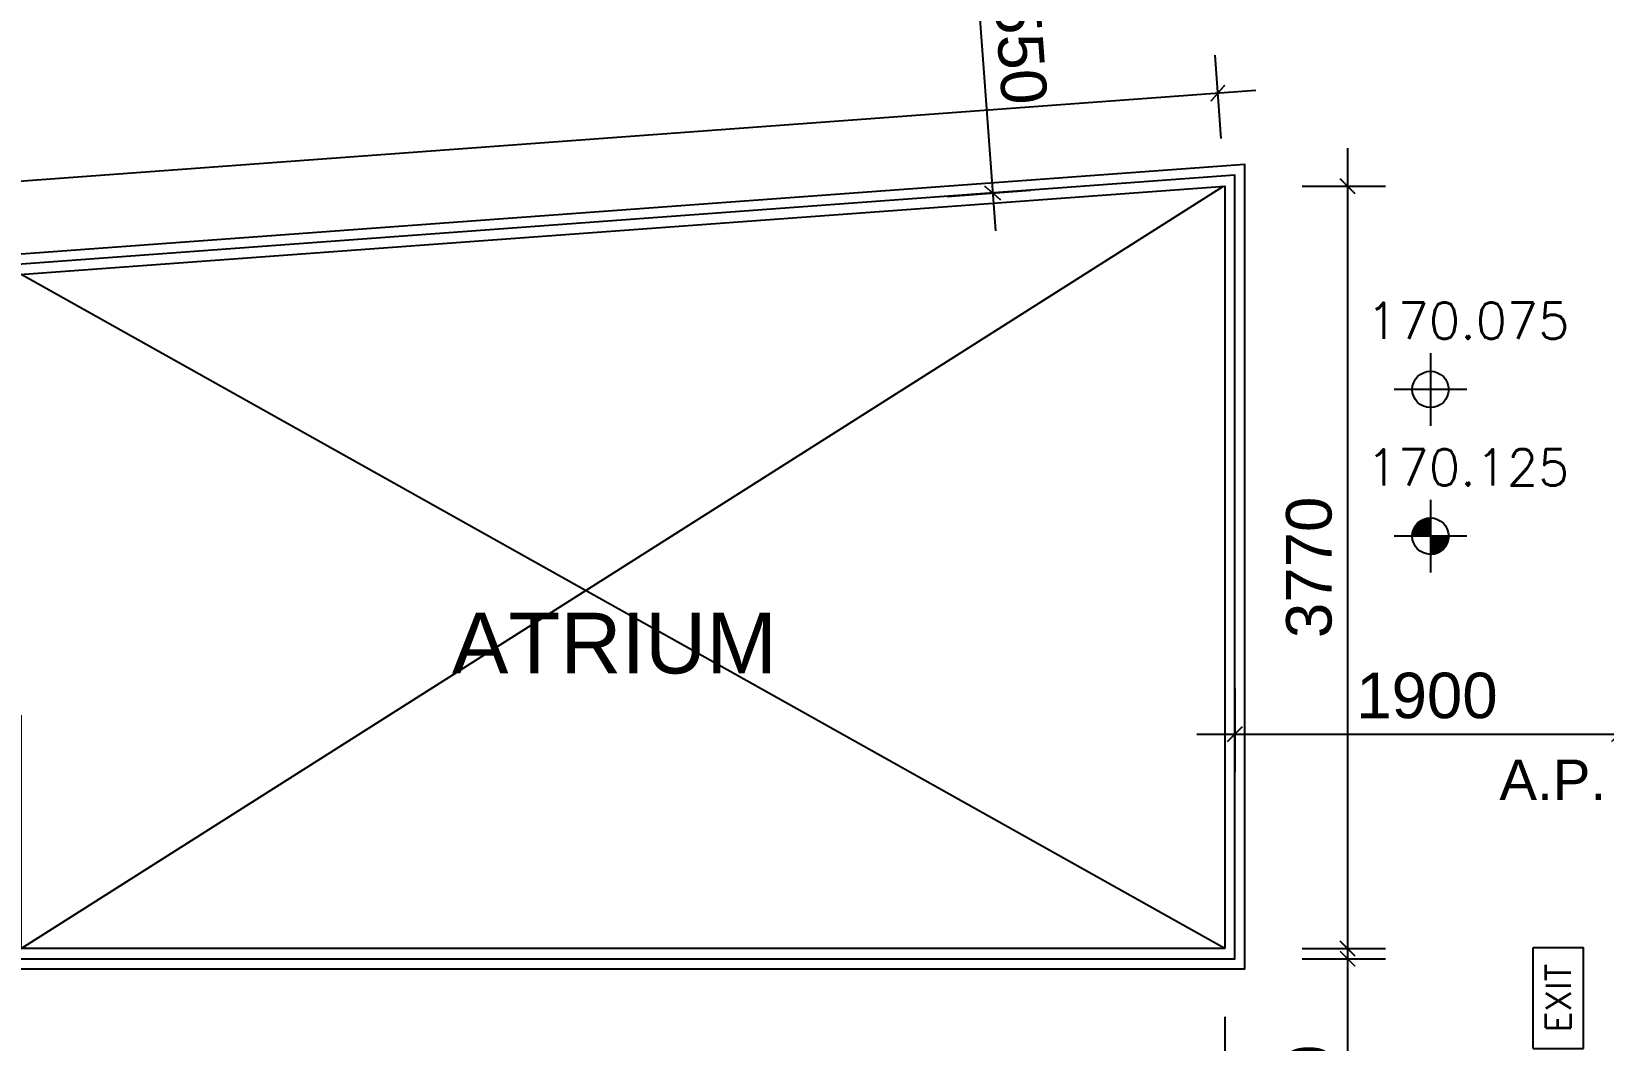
# Model space of a CAD drawing. Header units: millimetres. Extents: x 0 to 69068, y 299 to 37257.
# Drawn here: x 34800 to 42573, y 16168 to 21157 of the extents above; entities that cross this region are included whole.
import ezdxf
from ezdxf.enums import TextEntityAlignment as Align

# ---------------------------------------------------------------- set-up
doc = ezdxf.new("R2010")
doc.units = ezdxf.units.MM
doc.layers.get('Defpoints').update_dxf_attribs({"color": 8})
for name, color, linetype in [('DLN032__', 8, 'Continuous'), ('FS', 8, 'Continuous'), ('GBP A.P.', 8, 'Continuous'), ('GBP Dim', 8, 'Continuous'), ('GBP Text 250', 8, 'Continuous'), ('hatch', 8, 'Continuous'), ('LEVEL', 8, 'Continuous'), ('SMOKE BARRIER', 8, 'Continuous'), ('WINDOW', 8, 'Continuous')]:
    doc.layers.add(name, color=color, linetype=linetype)
doc.styles.add('BH', font='arial.ttf')
doc.styles.add('ROMANS', font='romans.shx')
doc.dimstyles.new('200 GBP', dxfattribs={"dimscale": 1.5, "dimtxt": 150, "dimasz": 50, "dimexe": 125, "dimexo": 50, "dimgap": 50, "dimtad": 1, "dimdec": 0, "dimzin": 0, "dimdsep": 46, "dimtxsty": 'BH', "dimblk": 'ARCHTICK', "dimcen": 0.09, "dimdle": 125, "dimclrd": 9, "dimclre": 9, "dimclrt": 1, "dimadec": 0, "dimazin": 0, "dimtfac": 1, "dimtdec": 0, "dimtix": 1, "dimtmove": 2, "dimatfit": 3, "dimldrblk": 'ARCHTICK', "dimfxl": 300, "dimfxlon": 1, "dimtolj": 1, "dimtzin": 0, "dimarcsym": 0})

# ---------------------------------------------------------------- blocks, each defined once
blk = doc.blocks.new('ELEX')
at = {"layer": 'DLN032__'}
for p, q in [((0, 0.5), (0, -0.5)), ((0.5, 0), (-0.5, 0))]:
    blk.add_line(p, q, dxfattribs=at)
blk.add_circle((0, 0), 0.25, dxfattribs=at)
at = {"layer": 'DLN032__', "style": 'ROMANS'}
blk.add_attdef('ELEX', (0.257, 0.354), '', height=0.5, dxfattribs=at)
blk = doc.blocks.new('_ArchTick')
at = {"color": 0, "const_width": 0.1}
blk.add_lwpolyline([(0.5, 0.5), (-0.5, -0.5)], dxfattribs=at)
blk = doc.blocks.new('*D295')
at = {"layer": 'Defpoints', "color": 0, "transparency": 16777216}
for p in [(33202.3, 21446.6), (39552.7, 20358.1), (33315.7, 19900.7)]:
    blk.add_point(p, dxfattribs=at)
at = {"layer": 'GBP Dim', "color": 9, "lineweight": -2, "transparency": 16777216}
for p, q in [((39425.6, 22091), (39566.4, 20171.1)), ((39214.9, 21887.5), (39626.3, 21917.7)), ((39328.3, 20341.6), (39739.7, 20371.8))]:
    blk.add_line(p, q, dxfattribs=at)
at = {"layer": 'GBP Dim', "color": 9, "lineweight": -2, "transparency": 16777216, "xscale": 75, "yscale": 75, "zscale": 75}
for p, rotation in [((39439.3, 21904), 94.19418278322694), ((39552.7, 20358.1), 274.1941827832269)]:
    blk.add_blockref('_ArchTick', p, dxfattribs=dict(at, rotation=rotation))
at = {"layer": 'GBP Dim', "transparency": 16777216, "insert": (39685.4, 21144.9), "char_height": 225, "attachment_point": 5, "rotation": 274.19418, "style": 'BH'}
blk.add_mtext('\\A1;1550', dxfattribs=at)
blk = doc.blocks.new('*D296')
at = {"layer": 'Defpoints', "color": 0, "transparency": 16777216}
for p in [(40750, 16572.4), (40750, 15022.4), (41307.3, 15022.4)]:
    blk.add_point(p, dxfattribs=at)
at = {"layer": 'GBP Dim', "color": 9, "lineweight": -2, "transparency": 16777216}
for p, q in [((41307.3, 16759.9), (41307.3, 14834.9)), ((41082.3, 16572.4), (41494.8, 16572.4)), ((41082.3, 15022.4), (41494.8, 15022.4))]:
    blk.add_line(p, q, dxfattribs=at)
at = {"layer": 'GBP Dim', "color": 9, "lineweight": -2, "transparency": 16777216, "xscale": 75, "yscale": 75, "zscale": 75}
for p, rotation in [((41307.3, 16572.4), 90), ((41307.3, 15022.4), 270)]:
    blk.add_blockref('_ArchTick', p, dxfattribs=dict(at, rotation=rotation))
at = {"layer": 'GBP Dim', "transparency": 16777216, "insert": (41117.4, 15797.4), "char_height": 225, "attachment_point": 5, "rotation": 90, "style": 'BH'}
blk.add_mtext('\\A1;1550', dxfattribs=at)
blk = doc.blocks.new('*D434')
at = {"layer": 'Defpoints', "color": 0, "transparency": 16777216}
for p in [(40750, 18509.2), (42650, 18509.2), (42650, 17682.7)]:
    blk.add_point(p, dxfattribs=at)
at = {"layer": 'GBP Dim', "color": 9, "lineweight": -2, "transparency": 16777216}
for p, q in [((40750, 17907.7), (40750, 17495.2)), ((42650, 17907.7), (42650, 17495.2)), ((40562.5, 17682.7), (42837.5, 17682.7))]:
    blk.add_line(p, q, dxfattribs=at)
at = {"layer": 'GBP Dim', "color": 9, "lineweight": -2, "transparency": 16777216, "xscale": 75, "yscale": 75, "zscale": 75, "rotation": 180}
blk.add_blockref('_ArchTick', (40750, 17682.7), dxfattribs=at)
at = {"layer": 'GBP Dim', "color": 9, "lineweight": -2, "transparency": 16777216, "xscale": 75, "yscale": 75, "zscale": 75}
blk.add_blockref('_ArchTick', (42650, 17682.7), dxfattribs=at)
at = {"layer": 'GBP Dim', "transparency": 16777216, "insert": (41700, 17872.6), "char_height": 225, "attachment_point": 5, "style": 'BH'}
blk.add_mtext('\\A1;1900', dxfattribs=at)
blk = doc.blocks.new('*D311')
at = {"layer": 'Defpoints', "color": 0, "transparency": 16777216}
for p in [(40700, 20392.2), (40700, 16622.5), (41307.3, 16622.5)]:
    blk.add_point(p, dxfattribs=at)
at = {"layer": 'GBP Dim', "color": 9, "lineweight": -2, "transparency": 16777216}
for p, q in [((41307.3, 20579.7), (41307.3, 16435)), ((41082.3, 20392.2), (41494.8, 20392.2)), ((41082.3, 16622.5), (41494.8, 16622.5))]:
    blk.add_line(p, q, dxfattribs=at)
at = {"layer": 'GBP Dim', "color": 9, "lineweight": -2, "transparency": 16777216, "xscale": 75, "yscale": 75, "zscale": 75}
for p, rotation in [((41307.3, 20392.2), 90), ((41307.3, 16622.5), 270)]:
    blk.add_blockref('_ArchTick', p, dxfattribs=dict(at, rotation=rotation))
at = {"layer": 'GBP Dim', "transparency": 16777216, "insert": (41117.4, 18507.3), "char_height": 225, "attachment_point": 5, "rotation": 90, "style": 'BH'}
blk.add_mtext('\\A1;3770', dxfattribs=at)
blk = doc.blocks.new('*D313')
at = {"layer": 'Defpoints', "color": 0, "transparency": 16777216}
for p in [(40666.2, 20852.2), (40700, 20392.2), (20798.3, 18932.8)]:
    blk.add_point(p, dxfattribs=at)
at = {"layer": 'GBP Dim', "color": 9, "lineweight": -2, "transparency": 16777216}
for p, q in [((40682.7, 20627.8), (40652.5, 21039.2)), ((20577.6, 19379.1), (40853.2, 20866)), ((20781, 19168.4), (20750.9, 19579.8))]:
    blk.add_line(p, q, dxfattribs=at)
at = {"layer": 'GBP Dim', "color": 9, "lineweight": -2, "transparency": 16777216, "xscale": 75, "yscale": 75, "zscale": 75}
for p, rotation in [((40666.2, 20852.2), 4.194182783227751), ((20764.6, 19392.8), 184.1941827832277)]:
    blk.add_blockref('_ArchTick', p, dxfattribs=dict(at, rotation=rotation))
at = {"layer": 'GBP Dim', "transparency": 16777216, "insert": (29811.4, 20275.5), "char_height": 225, "attachment_point": 5, "rotation": 4.19418, "style": 'BH'}
blk.add_mtext('\\A1;19955', dxfattribs=at)
blk = doc.blocks.new('*D314')
at = {"layer": 'Defpoints', "color": 0, "transparency": 16777216}
for p in [(22220, 16622.5), (40700, 16622.5), (40700, 16059.7)]:
    blk.add_point(p, dxfattribs=at)
at = {"layer": 'GBP Dim', "color": 9, "lineweight": -2, "transparency": 16777216}
for p, q in [((22220, 16284.7), (22220, 15872.2)), ((40700, 16284.7), (40700, 15872.2)), ((22032.5, 16059.7), (40887.5, 16059.7))]:
    blk.add_line(p, q, dxfattribs=at)
at = {"layer": 'GBP Dim', "color": 9, "lineweight": -2, "transparency": 16777216, "xscale": 75, "yscale": 75, "zscale": 75, "rotation": 180}
blk.add_blockref('_ArchTick', (22220, 16059.7), dxfattribs=at)
at = {"layer": 'GBP Dim', "color": 9, "lineweight": -2, "transparency": 16777216, "xscale": 75, "yscale": 75, "zscale": 75}
blk.add_blockref('_ArchTick', (40700, 16059.7), dxfattribs=at)
at = {"layer": 'GBP Dim', "transparency": 16777216, "insert": (31460, 16249.6), "char_height": 225, "attachment_point": 5, "style": 'BH'}
blk.add_mtext('\\A1;18480', dxfattribs=at)
blk = doc.blocks.new('FSEX-V01')
for p, q in [((0, 300), (0, 0)), ((0, 300), (600, 300)), ((600, 300), (600, 0)), ((0, 0), (600, 0))]:
    blk.add_line(p, q)
at = {"style": 'ROMANS'}
blk.add_text('EXIT', height=150, dxfattribs=at).set_placement((300, 150), align=Align.MIDDLE)

msp = doc.modelspace()

# ---------------------------------------------------------------- hatches: boundary and pattern name
at = {"layer": 'DLN032__'}
h = msp.add_hatch(dxfattribs=at)
h.set_pattern_fill('ANSI31', color=256, style=0)
h.set_pattern_definition([(45, (36726.92204, -14677.96205), (-0.08838834765, 0.08838834765), [])])
h.paths.add_polyline_path([(41807.4, 18661.6), (41717.4, 18661.6), (41717.4, 18571.6, 0.414214)])
h.paths.add_polyline_path([(41717.4, 18751.6, 0.414214), (41627.4, 18661.6), (41717.4, 18661.6)])

# ---------------------------------------------------------------- linework, layer by layer
at = {"layer": 'hatch', "ltscale": 50}
for p, q in [((34750, 16622.5), (40694.5, 20391.8)), ((40700, 16622.5), (34750, 19955.9))]:
    msp.add_line(p, q, dxfattribs=at)
at = {"layer": 'SMOKE BARRIER', "ltscale": 1000}
msp.add_lwpolyline([(34750, 16522.5), (40800, 16522.5), (40800, 20499.8), (20625.2, 19020.3), (22163.7, 16522.5)], close=True, dxfattribs=at)
at = {"layer": 'WINDOW'}
for points in [[(34750, 16572.5), (40750, 16572.5), (40750, 20446), (20710.9, 18976.5), (22191.7, 16572.5), (25250, 16572.5)], [(40700, 16622.5), (34750, 16622.5), (34750, 17772.5), (34250, 17772.5), (34250, 16622.5), (25750, 16622.5), (25750, 17772.5), (25250, 17772.5), (25250, 16622.5), (22219, 16622.5), (22219, 16622.5), (20798.3, 18932.8), (40700, 20392.2), (40700, 16622.5)]]:
    msp.add_lwpolyline(points, dxfattribs=at)

# ---------------------------------------------------------------- block references
at = {"layer": 'DLN032__'}
ref = msp.add_blockref('ELEX', (41717.4, 19386.9), dxfattribs=dict(at, xscale=360, yscale=360, zscale=360))
ref.add_attrib('ELEX', '170.075', (41401.3, 19636.6), dxfattribs={"layer": 'LEVEL', "height": 180, "rotation": 360, "style": 'ROMANS'})
ref = msp.add_blockref('ELEX', (41717.4, 18661.6), dxfattribs=dict(at, xscale=360, yscale=360, zscale=360))
ref.add_attrib('ELEX', '170.125', (41401.1, 18911.3), dxfattribs={"layer": 'LEVEL', "height": 180, "rotation": 360, "style": 'ROMANS'})
at = {"layer": 'FS', "xscale": 0.8333333334885538, "yscale": 0.8333333334885538, "zscale": 0.8333333334885538, "rotation": 90}
msp.add_blockref('FSEX-V01', (42474.7, 16128), dxfattribs=at)

# ---------------------------------------------------------------- texts
at = {"layer": 'GBP A.P.', "style": 'BH'}
msp.add_text('A.P.', height=200, rotation=0.00004, dxfattribs=at).set_placement((42321.9, 17356.9), align=Align.CENTER)
at = {"layer": 'GBP Text 250', "style": 'BH'}
msp.add_text('ATRIUM', height=300, dxfattribs=at).set_placement((37682.4, 17982.9), align=Align.CENTER)

# ---------------------------------------------------------------- dimensions: what is measured, and where the dimension line sits
at = {"layer": 'GBP Dim'}
dim = msp.add_aligned_dim(p1=(33202.3, 21446.6), p2=(33315.7, 19900.7), distance=6253.8, dimstyle='200 GBP', override={"dimclrt": 256, "dimfxl": 150}, dxfattribs=at)
dim.commit()
dim.dimension.update_dxf_attribs({"geometry": '*D295', "text_midpoint": (39685.4, 21144.9)})
dim = msp.add_linear_dim(base=(40666.2, 20852.2), p1=(20798.3, 18932.8), p2=(40700, 20392.2), angle=4.19418, dimstyle='200 GBP', override={"dimclrt": 256, "dimfxl": 150}, dxfattribs=at)
dim.commit()
dim.dimension.update_dxf_attribs({"geometry": '*D313', "text_midpoint": (29811.4, 20275.5), "dimtype": 161})
for base, p1, p2, picture, middle in [((41307.3, 16622.5), (40700, 20392.2), (40700, 16622.5), '*D311', (41117.4, 18507.3)), ((41307.3, 15022.4), (40750, 16572.4), (40750, 15022.4), '*D296', (41117.4, 15797.4))]:
    dim = msp.add_linear_dim(base=base, p1=p1, p2=p2, angle=90, dimstyle='200 GBP', override={"dimclrt": 256, "dimfxl": 150}, dxfattribs=at)
    dim.commit()
    dim.dimension.update_dxf_attribs({"geometry": picture, "text_midpoint": middle})
for base, p1, p2, picture, middle in [((42650, 17682.7), (40750, 18509.2), (42650, 18509.2), '*D434', (41700, 17872.6)), ((40700, 16059.7), (22220, 16622.5), (40700, 16622.5), '*D314', (31460, 16249.6))]:
    dim = msp.add_linear_dim(base=base, p1=p1, p2=p2, dimstyle='200 GBP', override={"dimclrt": 256, "dimfxl": 150}, dxfattribs=at)
    dim.commit()
    dim.dimension.update_dxf_attribs({"geometry": picture, "text_midpoint": middle})

doc.saveas('drawing.dxf')
